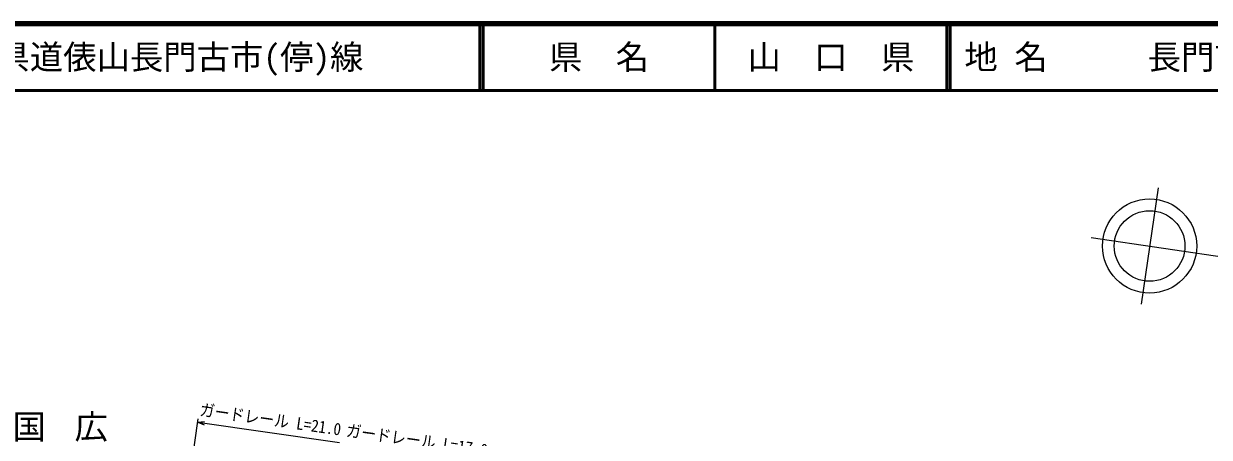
# Model space of a CAD drawing. Units: millimetres, scale not verified. Extents: x 40000 to 680000, y 20000 to 380000.
# Drawn here: x 229422 to 407074, y 317977 to 380000 of the extents above; entities that cross this region are included whole.
import ezdxf
from ezdxf.enums import TextEntityAlignment as Align

# ---------------------------------------------------------------- set-up
doc = ezdxf.new("R2010")
doc.units = ezdxf.units.MM
doc.header["$LTSCALE"] = 1000
for name, color, linetype, lineweight in [('M-BGD-HTXT', 7, 'Continuous', 13), ('M-BMK-SRVR', 3, 'Continuous', 13), ('M-STR-HTXT', 7, 'Continuous', 13), ('M-TTL', 2, 'Continuous', 140), ('M-TTL-LINE', 7, 'Continuous', 50), ('M-TTL-TXT', 7, 'Continuous', 13)]:
    doc.layers.add(name, color=color, linetype=linetype, lineweight=lineweight)
doc.styles.add('ＭＳ ゴシック', font='')
doc.styles.get('ＭＳ ゴシック').set_extended_font_data('MS Gothic')

msp = doc.modelspace()

# ---------------------------------------------------------------- linework, layer by layer
at = {"layer": 'M-BMK-SRVR'}
for p, q in [((399417, 355393), (396841, 337935)), ((389393, 347953), (419072, 343575))]:
    msp.add_line(p, q, dxfattribs=at)
for radius in [7059, 5294]:
    msp.add_circle((398129, 346664), radius, dxfattribs=at)
at = {"layer": 'M-STR-HTXT'}
for p, q in [((252018, 295806), (255581, 320733)), ((255509, 320228), (256535, 320334)), ((255509, 320228), (276721, 317196)), ((255509, 320228), (256464, 319839))]:
    msp.add_line(p, q, dxfattribs=at)
at = {"layer": 'M-TTL'}
msp.add_line((680000, 380000), (40000, 380000), dxfattribs=at)
at = {"layer": 'M-TTL-LINE'}
for p, q in [((297750, 380000), (297750, 370000)), ((298250, 380000), (298250, 370000)), ((333000, 380000), (333000, 370000)), ((367750, 380000), (367750, 370000)), ((368250, 380000), (368250, 370000)), ((40000, 370000), (680000, 370000))]:
    msp.add_line(p, q, dxfattribs=at)

# ---------------------------------------------------------------- texts
at = {"layer": 'M-BGD-HTXT', "insert": (235486, 319352), "char_height": 3666, "attachment_point": 5, "style": 'ＭＳ ゴシック'}
msp.add_mtext('\\T1.24;国\\~広', dxfattribs=at)
at = {"layer": 'M-STR-HTXT', "style": 'ＭＳ ゴシック', "width": 0.9}
for s, p in [('ガードレール L=21.0', (266186, 319207)), ('ガードレール L=17.0', (288145, 316096))]:
    msp.add_text(s, height=1833, rotation=351.865, dxfattribs=at).set_placement(p, align=Align.BOTTOM_CENTER)
at = {"layer": 'M-TTL-TXT', "style": 'ＭＳ ゴシック'}
for s, p in [('路 線 名      一般県道俵山長門古市(停)線', (180380, 375000)), ('地 名      長門市日置中', (370380, 375000))]:
    msp.add_text(s, height=3666, dxfattribs=at).set_placement(p, align=Align.MIDDLE_LEFT)
for s, p in [('県\u3000名', (315625, 375000)), ('山\u3000口\u3000県', (350375, 375000))]:
    msp.add_text(s, height=3666, dxfattribs=at).set_placement(p, align=Align.MIDDLE_CENTER)

doc.saveas('drawing.dxf')
